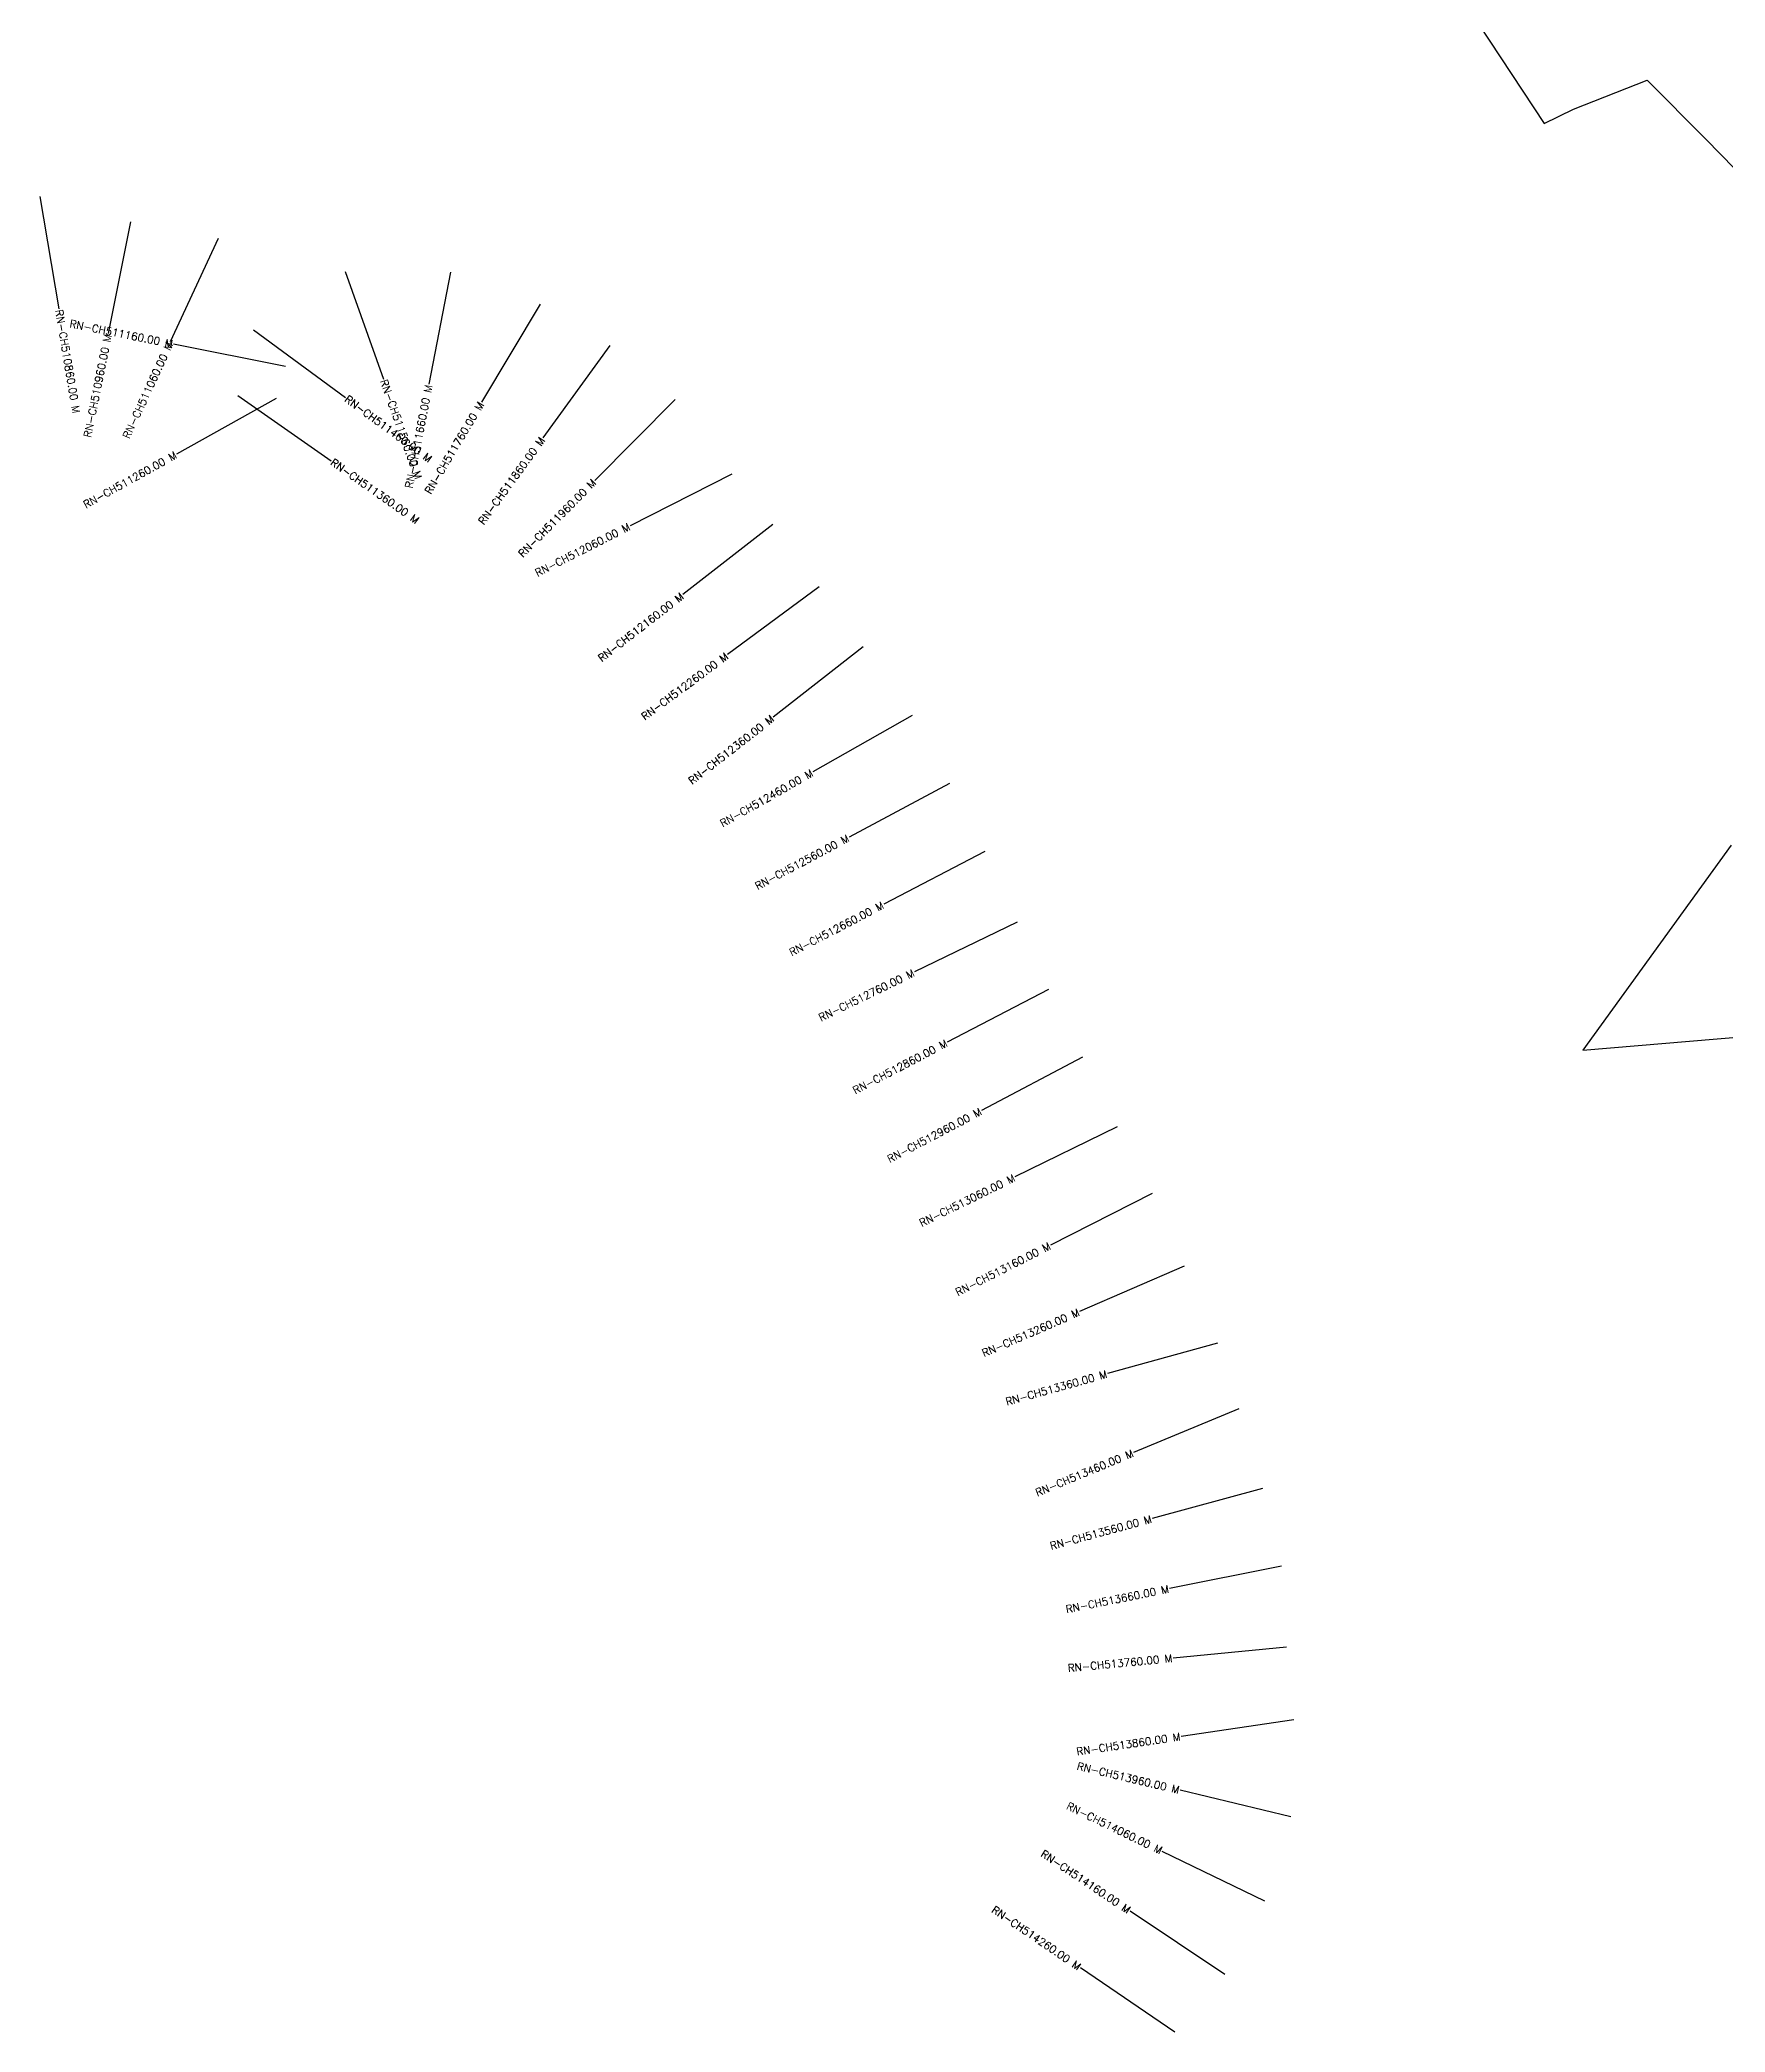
# Model space of a CAD drawing. Header units: metres. Extents: x 314067 to 321949, y 1880779 to 1885956.
# Drawn here: x 315792 to 318008, y 1880780 to 1883399 of the extents above; entities that cross this region are included whole.
import ezdxf
from ezdxf.enums import TextEntityAlignment as Align

# ---------------------------------------------------------------- set-up
doc = ezdxf.new("R2010")
doc.units = ezdxf.units.M
for name, color, linetype in [('CS', 134, 'Continuous'), ('CSMark', 6, 'Continuous'), ('VILLAGE BOUNDRY', 10, 'Continuous')]:
    doc.layers.add(name, color=color, linetype=linetype)
doc.styles.get("Standard").update_dxf_attribs({"font": 'simplex.shx'})

msp = doc.modelspace()

# ---------------------------------------------------------------- linework, layer by layer
at = {"layer": 'CS'}
for p, q in [((315792, 1883193.5), (315817.1, 1883045.6)), ((315911.4, 1883160.1), (315881.8, 1883013.1)), ((316026.6, 1883138.2), (315963.5, 1883002.1)), ((316193.6, 1883094.7), (316243.8, 1882953.4)), ((316332, 1883093.8), (316303.6, 1882946.6)), ((316449.8, 1883052), (316373, 1882923.1)), ((316073.2, 1883018.2), (316194.1, 1882929.3)), ((316115, 1882969.8), (315967.9, 1882999.2)), ((316541.8, 1882997.7), (316453.6, 1882876.3)), ((316052.3, 1882931.9), (316175.3, 1882846)), ((316102.9, 1882927.7), (315971.8, 1882854.8)), ((316627.5, 1882926.6), (316521.8, 1882820.2)), ((316701.9, 1882828.5), (316568.2, 1882760.6)), ((316756.1, 1882762), (316637.7, 1882670)), ((316816.7, 1882680.4), (316696.3, 1882591)), ((316874.9, 1882601.2), (316756.5, 1882509)), ((316939.1, 1882510.9), (316808.7, 1882436.9)), ((316988.5, 1882421.7), (316856.2, 1882351.1)), ((317034.8, 1882332.3), (316901.8, 1882262.9)), ((317077.1, 1882239.4), (316942.2, 1882173.8)), ((317118.5, 1882150.7), (316985.4, 1882081.4)), ((317163.1, 1882061.6), (317030.4, 1881991.7)), ((317209, 1881970.4), (317074.4, 1881904.3)), ((317254.8, 1881882.6), (317121, 1881814.7)), ((317297, 1881787), (317159.4, 1881727.3)), ((317340.8, 1881685.9), (317196.2, 1881645.7)), ((317368.8, 1881599.6), (317230.3, 1881542)), ((317399.8, 1881494.5), (317255, 1881455.2)), ((317424.7, 1881392.5), (317277.6, 1881363)), ((317431.6, 1881286), (317282.3, 1881271.7)), ((317441.3, 1881190.5), (317292.9, 1881168.7)), ((317437.4, 1881063.1), (317291.5, 1881097.9)), ((317403.2, 1880952.2), (317268.2, 1881017.6)), ((317350.4, 1880855.6), (317225.7, 1880938.9)), ((317284.5, 1880779.9), (317160.5, 1880864.3))]:
    msp.add_line(p, q, dxfattribs=at)
at = {"layer": 'VILLAGE BOUNDRY'}
for points in [[(318012.9, 1885163.4), (317877.6, 1885173.8), (317684.3, 1885184.6), (317236.3, 1884607), (317041.5, 1884356.8), (316817.7, 1884087.4), (316825.9, 1883836), (316864.1, 1883739.1), (316863.6, 1883661.7), (317124.5, 1883640.9), (317356.2, 1883581.6), (317578.3, 1883522.3), (317655.3, 1883463.9), (317770.3, 1883289.2), (317809.1, 1883308.4), (317906, 1883346.4), (317982.8, 1883268.7), (318021.3, 1883229.8)], [(318016.3, 1882340.4), (317821.4, 1882070.8), (318034.2, 1882088.9)]]:
    msp.add_lwpolyline(points, dxfattribs=at)

# ---------------------------------------------------------------- texts
at = {"layer": 'CSMark'}
for s, rotation, p in [('RN-CH510860.00 M', 279.599, (315817.2, 1883044.6)), ('RN-CH511460.00 M', 323.6881, (316194.9, 1882928.7)), ('RN-CH511560.00 M', 289.553, (316244.1, 1882952.4)), ('RN-CH511360.00 M', 325.0629, (316176.1, 1882845.5))]:
    msp.add_text(s, height=10, rotation=rotation, dxfattribs=at).set_placement(p, align=Align.MIDDLE_LEFT)
for s, rotation, p in [('RN-CH511160.00 M', 348.6827, (315966.9, 1882999.4)), ('RN-CH510960.00 M', 78.6387, (315881.6, 1883012.1)), ('RN-CH511060.00 M', 65.1297, (315963.1, 1883001.2)), ('RN-CH511660.00 M', 79.0719, (316303.4, 1882945.6)), ('RN-CH511760.00 M', 59.2405, (316372.5, 1882922.2)), ('RN-CH511260.00 M', 29.0738, (315971, 1882854.4)), ('RN-CH511860.00 M', 54.0039, (316453, 1882875.5)), ('RN-CH511960.00 M', 45.1777, (316521.1, 1882819.5)), ('RN-CH512060.00 M', 26.9287, (316567.3, 1882760.1)), ('RN-CH512160.00 M', 37.8607, (316636.9, 1882669.4)), ('RN-CH512260.00 M', 36.5802, (316695.5, 1882590.4)), ('RN-CH512360.00 M', 37.9192, (316755.7, 1882508.4)), ('RN-CH512460.00 M', 29.5954, (316807.8, 1882436.4)), ('RN-CH512560.00 M', 28.067, (316855.3, 1882350.7)), ('RN-CH512660.00 M', 27.5444, (316900.9, 1882262.5)), ('RN-CH512760.00 M', 25.9182, (316941.3, 1882173.4)), ('RN-CH512860.00 M', 27.5041, (316984.6, 1882081)), ('RN-CH512960.00 M', 27.775, (317029.5, 1881991.2)), ('RN-CH513060.00 M', 26.1659, (317073.5, 1881903.8)), ('RN-CH513160.00 M', 26.924, (317120.2, 1881814.3)), ('RN-CH513260.00 M', 23.4558, (317158.4, 1881726.9)), ('RN-CH513360.00 M', 15.5462, (317195.3, 1881645.4)), ('RN-CH513460.00 M', 22.59, (317229.4, 1881541.6)), ('RN-CH513560.00 M', 15.1807, (317254, 1881454.9)), ('RN-CH513660.00 M', 11.3436, (317276.7, 1881362.8)), ('RN-CH513760.00 M', 5.4896, (317281.3, 1881271.6)), ('RN-CH513860.00 M', 8.35, (317291.9, 1881168.6)), ('RN-CH513960.00 M', 346.6113, (317290.5, 1881098.1)), ('RN-CH514060.00 M', 334.1485, (317267.3, 1881018.1)), ('RN-CH514160.00 M', 326.2798, (317224.8, 1880939.4)), ('RN-CH514260.00 M', 325.7512, (317159.6, 1880864.8))]:
    msp.add_text(s, height=10, rotation=rotation, dxfattribs=at).set_placement(p, align=Align.MIDDLE_RIGHT)

doc.saveas('drawing.dxf')
